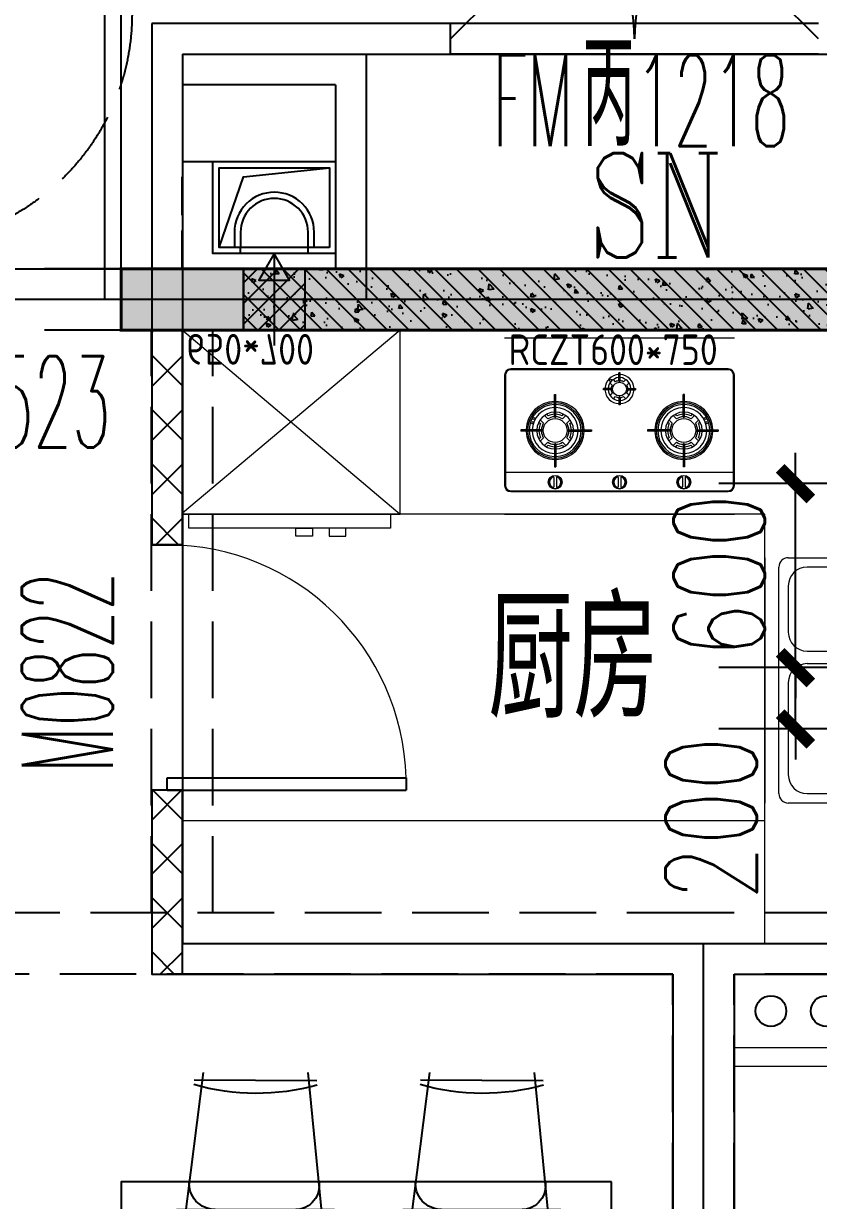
# Model space of a CAD drawing. Header units: millimetres. Extents: x 815519 to 890079, y 147095 to 251022.
# Drawn here: x 860961 to 863554, y 159258 to 163096 of the extents above; entities that cross this region are included whole.
import ezdxf

# ---------------------------------------------------------------- set-up
doc = ezdxf.new("R2010")
doc.units = ezdxf.units.MM
doc.header["$LTSCALE"] = 1000
for name, pattern in [('__DASH', [0.35, 0.25, -0.1]), ('DASH', [0.35, 0.25, -0.1]), ('DOTE', [61.468, 50.8, -5.08, 0.508, -5.08])]:
    doc.linetypes.add(name, pattern=pattern)
doc.layers.get('Defpoints').update_dxf_attribs({"color": 1})
for name, color, linetype in [('DOOR_FIRE', 4, 'Continuous'), ('DOOR_FIRE_TEXT', 7, 'Continuous'), ('FURNITURE', 3, 'Continuous'), ('PUB_DIM', 3, 'Continuous'), ('PUB_HATCH', 8, 'Continuous'), ('PUB_TEXT', 7, 'Continuous'), ('STAIR', 52, 'Continuous'), ('VPIPE-污水', 2, 'DASH'), ('WALL', 2, 'Continuous'), ('WINDOW', 4, 'Continuous'), ('WINDOW_TEXT', 7, 'Continuous'), ('家具', 47, 'Continuous'), ('屋面索引', 6, 'Continuous'), ('总内隔墙', 30, 'Continuous'), ('梁虚线', 134, 'DASH'), ('看线', 163, 'Continuous'), ('砼墙', 3, 'Continuous'), ('面积框', 6, 'Continuous')]:
    doc.layers.add(name, color=color, linetype=linetype)
doc.layers.add('DOTE', color=1, linetype='DOTE', plot=False)
doc.layers.add('厨卫', color=154, linetype='Continuous', lineweight=0)
doc.styles.add('_TCH_DIM_T3', font='SIMPLEX.shx', dxfattribs={"width": 0.7, "bigfont": 'GBCBIG.shx'})
doc.styles.add('_TCH_LABEL', font='COMPLEX', dxfattribs={"bigfont": 'GBCBIG'})
doc.styles.add('_TCH_WINDOW', font='SIMPLEX', dxfattribs={"height": 3.5, "bigfont": 'GBCBIG'})
doc.styles.get("Standard").update_dxf_attribs({"font": 'gbenor.shx', "bigfont": 'gbcbig.shx'})
doc.dimstyles.new('_TCH_ARCH&&100', dxfattribs={"dimtxt": 297.5, "dimasz": 100, "dimexe": 250, "dimexo": 300, "dimgap": 100, "dimtad": 1, "dimdec": 0, "dimzin": 0, "dimdsep": 46, "dimtxsty": '_TCH_DIM_T3', "dimblk": 'ARCHTICK', "dimcen": 0.09, "dimclrt": 7, "dimazin": 2, "dimtfac": 1, "dimtdec": 0, "dimtix": 1, "dimtmove": 2, "dimatfit": 3, "dimfxl": 1, "dimtolj": 1, "dimtzin": 0, "dimarcsym": 0})

# ---------------------------------------------------------------- blocks, each defined once
blk = doc.blocks.new('10#标准层轴网')
at = {"layer": 'DOTE'}
for p, q in [((-328473.1, 354950), (-313473.1, 354950)), ((-328473.1, 354950), (-328473.1, 352050)), ((-327873.1, 354950), (-327873.1, 354150)), ((-303473.1, 354150), (-370833.1, 354150)), ((-328473.1, 352050), (-303473.1, 352050)), ((-326773.1, 342150), (-326773.1, 352050))]:
    blk.add_line(p, q, dxfattribs=at)
blk = doc.blocks.new('$DorLib2D$00000116')
at = {"color": 0}
for p, q in [((-0.5, 0), (-0.1464, 0.3536)), ((0.5, 0), (0.1464, 0.3536))]:
    blk.add_line(p, q, dxfattribs=at)
for centre, start, end in [((-0.5, 0), 0, 45), ((0.5, 0), 135, 180)]:
    blk.add_arc(centre, 0.5, start, end, dxfattribs=at)
blk = doc.blocks.new('10#-2单元-3C左侧楼梯间')
at = {"layer": 'DOOR_FIRE'}
for p, q in [((-199195, 481500, 300), (-200395, 481500, 300)), ((-199195, 481400, 300), (-200395, 481400, 300))]:
    blk.add_line(p, q, dxfattribs=at)
at = {"layer": 'WALL'}
for p, q in [((-201370, 481500), (-201370, 480500)), ((-200670, 481500), (-201370, 481500)), ((-200395, 481500), (-200670, 481500)), ((-200395, 481400), (-200395, 481500)), ((-200670, 481400), (-200670, 480700)), ((-200670, 481400), (-200395, 481400)), ((-201270, 481300), (-201270, 480700)), ((-200770, 481300), (-201270, 481300)), ((-200770, 481300), (-200770, 480700)), ((-200770, 480700), (-201270, 480700)), ((-198920, 480700), (-200670, 480700)), ((-200670, 480500), (-201370, 480500)), ((-198870, 480500), (-200670, 480500))]:
    blk.add_line(p, q, dxfattribs=at)
at = {"layer": 'DOOR_FIRE', "xscale": -1200, "yscale": -1200, "zscale": 100, "rotation": 180}
blk.add_blockref('$DorLib2D$00000116', (-199795, 481450), dxfattribs=at)
at = {"layer": 'DOOR_FIRE_TEXT', "style": '_TCH_WINDOW'}
for s, height, width, p in [('丙', 337.6, 0.7, (-199965, 481100)), ('FM', 297.5, 0.494118, (-200259, 481100)), ('1218', 297.5, 0.494118, (-199793, 481100))]:
    blk.add_text(s, height=height, dxfattribs=dict(at, width=width)).set_placement(p)
blk = doc.blocks.new('$DorLib2D$00000001')
for p, q in [((0.45, 0.975), (0.5, 0.975)), ((0.45, 0), (0.45, 0.975)), ((0.5, 0), (0.5, 0.975)), ((0.5, 0), (0.45, 0))]:
    blk.add_line(p, q)
at = {"lineweight": 13}
blk.add_arc((0.475, 0), 0.975, 91.4693, 180, dxfattribs=at)
blk = doc.blocks.new('3A户型-平面')
at = {"layer": 'WALL'}
for p, q in [((1068831, -1137021), (1068631, -1137021)), ((1068631, -1137021), (1068631, -1137221)), ((1068831, -1137021), (1071531, -1137021)), ((1068631, -1137221), (1068731, -1137221)), ((1068731, -1137221), (1068731, -1137921)), ((1068831, -1137921), (1068831, -1137221)), ((1068831, -1137221), (1071331, -1137221)), ((1068731, -1137921), (1068831, -1137921)), ((1068831, -1138721), (1068731, -1138721)), ((1068731, -1138721), (1068731, -1139321)), ((1068831, -1139221), (1068831, -1138721)), ((1068831, -1139221), (1070531, -1139221)), ((1070531, -1139221), (1071331, -1139221)), ((1068731, -1139321), (1070431, -1139321)), ((1070431, -1139321), (1070431, -1141121)), ((1070631, -1139321), (1070631, -1141021)), ((1070631, -1139321), (1071431, -1139321))]:
    blk.add_line(p, q, dxfattribs=at)
at = {"layer": 'WINDOW'}
for p, q in [((1067581, -1137021), (1068631, -1137021)), ((1068831, -1137921), (1068831, -1138721))]:
    blk.add_line(p, q, dxfattribs=at)
ref = blk.add_blockref('$DorLib2D$00000001', (1068106, -1137121), dxfattribs=dict(at, xscale=1050, yscale=1050, zscale=1050))
ref.add_attrib('A', 'FDM10523', (1067570.5, -1137603.4), dxfattribs={"layer": 'WINDOW_TEXT', "height": 297.5, "style": '_TCH_WINDOW', "width": 0.494118})
ref = blk.add_blockref('$DorLib2D$00000001', (1068781, -1138321), dxfattribs=dict(at, xscale=800, yscale=800, zscale=800, rotation=270))
ref.add_attrib('A', 'M0822', (1068604.7, -1138664), dxfattribs={"layer": 'WINDOW_TEXT', "height": 297.5, "rotation": 90, "style": '_TCH_WINDOW', "width": 0.494118})
blk = doc.blocks.new('10#楼-房间功能')
at = {"layer": 'PUB_TEXT', "style": '_TCH_LABEL', "width": 0.705882}
blk.add_text('SN', height=340, dxfattribs=at).set_placement((-327148.7, 414298.7))
at = {"layer": 'PUB_TEXT', "style": '_TCH_LABEL'}
blk.add_text('厨房', height=385.82, dxfattribs=at).set_placement((-327475.6, 412796.9))
blk = doc.blocks.new('2016062716132468')
at = {"layer": '家具'}
for p, q in [((-1078.9, 1025), (-1031.2, 1514.4)), ((-688.4, 1514.4), (-626.9, 1025)), ((-340.5, 1025), (-292.8, 1514.4)), ((50, 1514.4), (111.5, 1025)), ((-1059.4, 1487.2), (-659.7, 1489.1)), ((-321, 1487.2), (78.7, 1489.1)), ((-591.5, 1039.1), (-1134.3, 1039.1)), ((-601.8, 1067.2), (-1116.9, 1067.2)), ((146.9, 1039.1), (-395.9, 1039.1)), ((136.6, 1067.2), (-378.6, 1067.2)), ((-591.5, 475.3), (-1134.3, 475.3)), ((-1078.9, 489.4), (-1031.2, 0)), ((-688.4, 0), (-626.9, 489.4)), ((146.9, 475.3), (-395.9, 475.3)), ((-340.5, 489.4), (-292.8, 0)), ((50, 0), (111.5, 489.4)), ((-601.8, 447.2), (-1116.9, 447.2)), ((136.6, 447.2), (-378.6, 447.2)), ((-1059.4, 27.2), (-659.7, 25.3)), ((-321, 27.2), (78.7, 25.3))]:
    blk.add_line(p, q, dxfattribs=at)
blk.add_lwpolyline([(-1282.5, 1157.2), (317.5, 1157.2), (317.5, 357.2), (-1282.5, 357.2)], close=True, dxfattribs=at)
for centre, radius, start, end in [((-862.9, 2194.8), 748.8, 254.6721, 285.8904), ((-124.5, 2194.8), 748.8, 254.6721, 285.8904), ((-989.4, 1144.9), 77.7, 168.8467, 268.8205), ((-727.8, 1151.6), 84.4, 270, 5.7106), ((-251.1, 1144.9), 77.7, 168.8467, 268.8205), ((10.6, 1151.6), 84.4, 270, 5.7106), ((-989.4, 369.5), 77.7, 91.1795, 191.1533), ((-727.8, 362.8), 84.4, 354.2894, 90), ((-251.1, 369.5), 77.7, 91.1795, 191.1533), ((10.6, 362.8), 84.4, 354.2894, 90), ((-862.9, -680.4), 748.8, 74.1096, 105.3279), ((-124.5, -680.4), 748.8, 74.1096, 105.3279)]:
    blk.add_arc(centre, radius, start, end, dxfattribs=at)
blk = doc.blocks.new('3A-左户家具')
at = {"layer": '家具', "extrusion": (0, 0, -1), "zscale": -1}
blk.add_blockref('2016062716132468', (512011, 386665.5), dxfattribs=at)
blk = doc.blocks.new('10#-剪力墙-初')
at = {"layer": 'PUB_HATCH'}
blk.add_hatch(color=256, dxfattribs=at).paths.add_polyline_path([(673812.9, -141800.9), (673812.9, -141600.9), (669612.9, -141600.9), (669612.9, -140800.9), (669412.9, -140800.9), (669412.9, -141800.9)])
at = {"layer": '砼墙', "color": 5, "ltscale": 1, "const_width": 10}
blk.add_lwpolyline([(673812.9, -141800.9), (673812.9, -141800.9), (673812.9, -141800.9), (673812.9, -141800.9), (669412.9, -141800.9), (669412.9, -140800.9), (669612.9, -140800.9), (669612.9, -141600.9), (672912.9, -141600.9), (672912.9, -141600.9), (673812.9, -141600.9), (673812.9, -141800.9)], dxfattribs=at)
blk = doc.blocks.new('LHXCP600-800')
at = {"layer": '厨卫'}
for p, q in [((58199.7, 14751.7), (58999.7, 14751.7)), ((58199.7, 14701.7), (58999.7, 14701.7)), ((58230.4, 14647.6), (58969, 14647.6)), ((58199.7, 14228.3), (58199.7, 14616.9)), ((58629.2, 14599.2), (58614.9, 14591)), ((58658.6, 14588.7), (58697.4, 14485.1)), ((58999.7, 14616.9), (58999.7, 14228.3)), ((58443.1, 14565.8), (58291.7, 14565.8)), ((58679.7, 14474.8), (58609.4, 14560.2)), ((58907.6, 14565.8), (58667.2, 14565.8)), ((58230.4, 14504.4), (58230.4, 14289.6)), ((58504.5, 14289.6), (58504.5, 14504.4)), ((58545.4, 14504.4), (58545.4, 14289.6)), ((58697.4, 14485.1), (58679.7, 14474.8)), ((58969, 14289.6), (58969, 14504.4)), ((58291.7, 14228.3), (58443.1, 14228.3)), ((58606.7, 14228.3), (58907.6, 14228.3)), ((58969, 14197.6), (58230.4, 14197.6)), ((58199.7, 14151.7), (58999.7, 14151.7))]:
    blk.add_line(p, q, dxfattribs=at)
for centre, radius in [((58565.8, 14596.5), 20.5), ((58688.5, 14596.5), 20.5), ((58417.5, 14397), 25.6), ((58739.7, 14397), 25.6)]:
    blk.add_circle(centre, radius, dxfattribs=at)
for centre, radius, start, end in [((58230.4, 14616.9), 30.7, 90, 180), ((58969, 14616.9), 30.7, 0, 90), ((58625.2, 14573.2), 20.5, 120, 219.4623), ((58639.4, 14581.5), 20.5, 20.5377, 120), ((58291.7, 14504.4), 61.4, 90, 180), ((58443.1, 14504.4), 61.4, 0, 90), ((58606.7, 14504.4), 61.4, 90, 180), ((58907.6, 14504.4), 61.4, 0, 90), ((58291.7, 14289.6), 61.4, 180, 270), ((58443.1, 14289.6), 61.4, 270, 0), ((58606.7, 14289.6), 61.4, 180, 270), ((58907.6, 14289.6), 61.4, 270, 0), ((58230.4, 14228.3), 30.7, 180, 270), ((58969, 14228.3), 30.7, 270, 0)]:
    blk.add_arc(centre, radius, start, end, dxfattribs=at)
blk.add_text('RCXP600*800', height=100, dxfattribs=at).set_placement((58230.4, 14647.6))
blk = doc.blocks.new('bxx')
for p, q in [((0, 0), (710, -596.4)), ((710, 0), (0, -600))]:
    blk.add_line(p, q)
for points in [[(0, 0), (710, 0), (710, -600), (0, -600)], [(689.2, -600), (31.2, -600), (31.2, -645.8), (689.2, -645.8)], [(176.8, -645.8), (231.1, -645.8), (231.1, -671.4), (176.8, -671.4)], [(339.7, -645.8), (285.4, -645.8), (285.4, -671.4), (339.7, -671.4)]]:
    blk.add_lwpolyline(points, close=True)
at = {"layer": 'Defpoints', "color": 0}
blk.add_text('650*700', height=100, rotation=180, dxfattribs=at).set_placement((697, -12.1))
blk = doc.blocks.new('LHCJ600-750')
at = {"layer": '厨卫'}
for p, q in [((59978.2, 14751.7), (60728.2, 14751.7)), ((59978.2, 14726.7), (60728.2, 14726.7)), ((60708.2, 14625.4), (59998.2, 14625.4)), ((60708.2, 14622.4), (59998.2, 14622.4)), ((59978.2, 14605.4), (59978.2, 14245.5)), ((59981.2, 14605.4), (59981.2, 14245.5)), ((60340.4, 14584), (60333.1, 14591.3)), ((60355.7, 14613.2), (60350.7, 14613.2)), ((60350.7, 14587.2), (60350.7, 14613.2)), ((60355.7, 14587.2), (60355.7, 14613.2)), ((60366.1, 14584), (60373.4, 14591.3)), ((60725.2, 14245.5), (60725.2, 14605.4)), ((60728.2, 14245.5), (60728.2, 14605.4)), ((60300.5, 14557.3), (60300.5, 14562.3)), ((60325.9, 14562.3), (60300.5, 14562.3)), ((60325.9, 14557.3), (60300.5, 14557.3)), ((60329.1, 14572.7), (60321.8, 14580)), ((60321.8, 14539.7), (60329.1, 14547)), ((60377.4, 14572.7), (60384.7, 14580)), ((60384.7, 14539.7), (60377.4, 14547)), ((60380.6, 14562.3), (60405.3, 14562.3)), ((60380.6, 14557.3), (60405.3, 14557.3)), ((60405.3, 14562.3), (60405.3, 14557.3)), ((60140.8, 14542.5), (60145.8, 14542.5)), ((60140.8, 14469.7), (60140.8, 14542.5)), ((60145.8, 14469.7), (60145.8, 14542.5)), ((60333.1, 14528.4), (60340.4, 14535.7)), ((60350.7, 14532.5), (60350.7, 14508.1)), ((60355.7, 14508.1), (60350.7, 14508.1)), ((60355.7, 14532.5), (60355.7, 14508.1)), ((60373.4, 14528.4), (60366.1, 14535.7)), ((60560.6, 14469.7), (60560.6, 14542.5)), ((60565.6, 14542.5), (60560.6, 14542.5)), ((60565.6, 14469.7), (60565.6, 14542.5)), ((60108.5, 14473.7), (60119.3, 14462.8)), ((60115.6, 14477.9), (60120.8, 14472.7)), ((60165.8, 14472.7), (60171, 14477.9)), ((60167.2, 14462.8), (60178.1, 14473.7)), ((60539.2, 14462.8), (60528.4, 14473.7)), ((60540.6, 14472.7), (60535.4, 14477.9)), ((60590.9, 14477.9), (60585.7, 14472.7)), ((60597.9, 14473.7), (60587.1, 14462.8)), ((60090.1, 14452.5), (60095.3, 14447.3)), ((60094.4, 14459.5), (60105.2, 14448.7)), ((60181.4, 14448.7), (60192.2, 14459.5)), ((60191.3, 14447.3), (60196.5, 14452.5)), ((60515.2, 14447.3), (60509.9, 14452.5)), ((60525, 14448.7), (60514.2, 14459.5)), ((60612, 14459.5), (60601.2, 14448.7)), ((60616.3, 14452.5), (60611.1, 14447.3)), ((60031.4, 14427.2), (60031.4, 14422.2)), ((60103.4, 14427.2), (60031.4, 14427.2)), ((60103.4, 14422.2), (60031.4, 14422.2)), ((60090.1, 14397), (60095.3, 14402.2)), ((60094.4, 14390), (60105.2, 14400.8)), ((60181.4, 14400.8), (60192.2, 14390)), ((60188.2, 14427.2), (60262.2, 14427.2)), ((60188.2, 14422.2), (60262.2, 14422.2)), ((60191.3, 14402.2), (60196.5, 14397)), ((60262.2, 14427.2), (60262.2, 14422.2)), ((60444.2, 14427.2), (60444.2, 14422.2)), ((60518.2, 14427.2), (60444.2, 14427.2)), ((60518.2, 14422.2), (60444.2, 14422.2)), ((60515.2, 14402.2), (60509.9, 14397)), ((60525, 14400.8), (60514.2, 14390)), ((60612, 14390), (60601.2, 14400.8)), ((60603.1, 14427.2), (60675, 14427.2)), ((60603.1, 14422.2), (60675, 14422.2)), ((60616.3, 14397), (60611.1, 14402.2)), ((60675, 14427.2), (60675, 14422.2)), ((60108.5, 14375.8), (60119.3, 14386.7)), ((60115.6, 14371.5), (60120.8, 14376.8)), ((60140.8, 14379.8), (60140.8, 14306.3)), ((60145.8, 14379.8), (60145.8, 14306.3)), ((60165.8, 14376.8), (60171, 14371.5)), ((60167.2, 14386.7), (60178.1, 14375.8)), ((60539.2, 14386.7), (60528.4, 14375.8)), ((60540.6, 14376.8), (60535.4, 14371.5)), ((60560.6, 14379.8), (60560.6, 14306.3)), ((60565.6, 14379.8), (60565.6, 14306.3)), ((60590.9, 14371.5), (60585.7, 14376.8)), ((60597.9, 14375.8), (60587.1, 14386.7)), ((59978.2, 14289.1), (60728.2, 14289.1)), ((60140.8, 14306.3), (60145.8, 14306.3)), ((60565.6, 14306.3), (60560.6, 14306.3)), ((60139.3, 14271.5), (60139.3, 14240.7)), ((60147.3, 14271.5), (60147.3, 14240.7)), ((60349.2, 14271.5), (60349.2, 14240.7)), ((60357.2, 14271.5), (60357.2, 14240.7)), ((60559.1, 14271.5), (60559.1, 14240.7)), ((60567.1, 14271.5), (60567.1, 14240.7)), ((59998.2, 14228.5), (60708.2, 14228.5)), ((59998.2, 14225.5), (60708.2, 14225.5)), ((59978.2, 14151.7), (60728.2, 14151.7))]:
    blk.add_line(p, q, dxfattribs=at)
for centre, radius in [((60324.1, 14588.8), 3.73), ((60353.2, 14559.8), 22.4), ((60067.4, 14450.8), 3.73), ((60072.9, 14464), 3.73), ((60143.3, 14424.7), 39), ((60563.1, 14424.7), 39), ((60633.5, 14464), 3.73), ((60639.1, 14450.8), 3.73), ((60143.3, 14256.1), 22.5), ((60143.3, 14256.1), 21.5), ((60353.2, 14256.1), 22.5), ((60353.2, 14256.1), 21.5), ((60563.1, 14256.1), 22.5), ((60563.1, 14256.1), 21.5)]:
    blk.add_circle(centre, radius, dxfattribs=at)
for centre, radius, start, end in [((59998.2, 14605.4), 20, 90, 180), ((59998.2, 14605.4), 17, 90, 180), ((60708.2, 14605.4), 20, 0, 90), ((60708.2, 14605.4), 17, 0, 90), ((60353.2, 14559.8), 47.4, 93.0255, 176.9745), ((60353.2, 14559.8), 37.4, 93.8363, 176.1637), ((60353.2, 14559.8), 27.4, 95.203, 118.0021), ((60353.2, 14587.5), 2.52, 187.9505, 352.0495), ((60353.2, 14559.8), 47.4, 3.0255, 86.9745), ((60353.2, 14559.8), 37.4, 3.8363, 86.1637), ((60353.2, 14559.8), 27.4, 61.9979, 84.797), ((60353.2, 14559.8), 47.4, 183.0255, 266.9745), ((60353.2, 14559.8), 37.4, 183.8363, 266.1637), ((60325.1, 14559.8), 2.62, 287.6318, 72.3682), ((60353.2, 14559.8), 27.4, 151.9979, 174.8384), ((60353.2, 14559.8), 27.4, 185.1616, 208.0021), ((60353.2, 14559.8), 37.4, 273.8363, 356.1637), ((60353.2, 14559.8), 47.4, 273.0255, 356.9745), ((60353.2, 14559.8), 27.4, 5.206, 28.0021), ((60353.2, 14559.8), 27.4, 331.9979, 354.794), ((60380.9, 14559.8), 2.52, 97.2236, 262.7764), ((60143.3, 14424.7), 95, 91.5918, 178.4082), ((60143.3, 14424.7), 90, 91.5918, 178.4082), ((60143.3, 14424.7), 85, 91.6854, 178.3146), ((60143.3, 14424.7), 90, 1.5918, 88.4082), ((60143.3, 14424.7), 85, 1.6854, 88.3146), ((60143.3, 14424.7), 95, 1.5918, 88.4082), ((60353.2, 14559.8), 27.4, 241.9979, 264.7569), ((60353.2, 14532.5), 2.5, 358.3317, 181.6683), ((60353.2, 14559.8), 27.4, 275.2431, 298.0021), ((60563.1, 14424.7), 95, 91.5918, 178.4082), ((60563.1, 14424.7), 90, 91.5918, 178.4082), ((60563.1, 14424.7), 85, 91.6854, 178.3146), ((60563.1, 14424.7), 90, 1.5918, 88.4082), ((60563.1, 14424.7), 85, 1.6854, 88.3146), ((60563.1, 14424.7), 95, 1.5918, 88.4082), ((60143.3, 14424.7), 75, 91.9102, 178.0898), ((60143.3, 14424.7), 60, 92.388, 177.612), ((60143.3, 14424.7), 45, 93.1847, 122.1604), ((60143.3, 14424.7), 53, 92.7036, 115.1461), ((60143.3, 14470), 2.52, 186.7354, 353.2646), ((60143.3, 14424.7), 75, 1.9102, 88.0898), ((60143.3, 14424.7), 60, 2.388, 87.612), ((60143.3, 14424.7), 53, 64.8539, 87.2964), ((60143.3, 14424.7), 45, 57.8396, 86.8153), ((60563.1, 14424.7), 75, 91.9102, 178.0898), ((60563.1, 14424.7), 60, 92.388, 177.612), ((60563.1, 14424.7), 45, 93.1847, 122.1604), ((60563.1, 14424.7), 53, 92.7036, 115.1461), ((60563.1, 14470), 2.52, 186.7354, 353.2646), ((60563.1, 14424.7), 75, 1.9102, 88.0898), ((60563.1, 14424.7), 60, 2.388, 87.612), ((60563.1, 14424.7), 53, 64.8539, 87.2964), ((60563.1, 14424.7), 45, 57.8396, 86.8153), ((60143.3, 14424.7), 53, 154.8539, 177.2964), ((60143.3, 14424.7), 45, 147.8396, 176.8153), ((60143.3, 14424.7), 45, 3.1847, 32.1604), ((60143.3, 14424.7), 53, 2.7036, 25.1461), ((60563.1, 14424.7), 53, 154.8539, 177.2964), ((60563.1, 14424.7), 45, 147.8396, 176.8153), ((60563.1, 14424.7), 45, 3.1847, 32.1604), ((60563.1, 14424.7), 53, 2.7036, 25.1461), ((60143.3, 14424.7), 95, 181.5918, 268.4082), ((60143.3, 14424.7), 90, 181.5918, 268.4082), ((60143.3, 14424.7), 85, 181.6854, 268.3146), ((60143.3, 14424.7), 75, 181.9102, 268.0898), ((60143.3, 14424.7), 60, 182.388, 267.612), ((60143.3, 14424.7), 53, 182.7036, 205.1461), ((60097.5, 14424.7), 2.64, 288.751, 71.249), ((60143.3, 14424.7), 45, 183.1847, 212.1604), ((60143.3, 14424.7), 90, 271.5918, 358.4082), ((60143.3, 14424.7), 75, 271.9102, 358.0898), ((60143.3, 14424.7), 60, 272.388, 357.612), ((60143.3, 14424.7), 85, 271.6854, 358.3146), ((60143.3, 14424.7), 95, 271.5918, 358.4082), ((60143.3, 14424.7), 45, 327.8396, 356.8153), ((60189.2, 14424.7), 2.67, 110.5507, 249.4493), ((60143.3, 14424.7), 53, 334.8539, 357.2964), ((60563.1, 14424.7), 95, 181.5918, 268.4082), ((60563.1, 14424.7), 90, 181.5918, 268.4082), ((60563.1, 14424.7), 85, 181.6854, 268.3146), ((60563.1, 14424.7), 75, 181.9102, 268.0898), ((60563.1, 14424.7), 60, 182.388, 267.612), ((60563.1, 14424.7), 53, 182.7036, 205.1461), ((60517.3, 14424.7), 2.67, 290.5507, 69.4493), ((60563.1, 14424.7), 45, 183.1847, 212.1604), ((60563.1, 14424.7), 60, 272.388, 357.612), ((60563.1, 14424.7), 75, 271.9102, 358.0898), ((60563.1, 14424.7), 90, 271.5918, 358.4082), ((60563.1, 14424.7), 85, 271.6854, 358.3146), ((60563.1, 14424.7), 95, 271.5918, 358.4082), ((60563.1, 14424.7), 45, 327.8396, 356.8153), ((60608.9, 14424.7), 2.64, 108.751, 251.249), ((60563.1, 14424.7), 53, 334.8539, 357.2964), ((60143.3, 14424.7), 45, 237.8396, 266.8153), ((60143.3, 14424.7), 53, 244.8539, 267.2964), ((60143.3, 14378.8), 2.69, 21.7885, 158.2115), ((60143.3, 14424.7), 45, 273.1847, 302.1604), ((60143.3, 14424.7), 53, 272.7036, 295.1461), ((60563.1, 14424.7), 45, 237.8396, 266.8153), ((60563.1, 14424.7), 53, 244.8539, 267.2964), ((60563.1, 14378.8), 2.69, 21.7885, 158.2115), ((60563.1, 14424.7), 45, 273.1847, 302.1604), ((60563.1, 14424.7), 53, 272.7036, 295.1461), ((59998.2, 14245.5), 20, 180, 270), ((59998.2, 14245.5), 17, 180, 270), ((60143.3, 14256.1), 18.5, 111.3237, 248.6763), ((60137.3, 14271.5), 2, 0, 111.3237), ((60137.3, 14240.7), 2, 248.6763, 0), ((60149.3, 14271.5), 2, 68.6763, 180), ((60149.3, 14240.7), 2, 180, 291.3237), ((60143.3, 14256.1), 18.5, 291.3237, 68.6763), ((60353.2, 14256.1), 18.5, 111.3237, 248.6763), ((60347.2, 14271.5), 2, 0, 111.3237), ((60347.2, 14240.7), 2, 248.6763, 0), ((60359.2, 14271.5), 2, 68.6763, 180), ((60359.2, 14240.7), 2, 180, 291.3237), ((60353.2, 14256.1), 18.5, 291.3237, 68.6763), ((60563.1, 14256.1), 18.5, 111.3237, 248.6763), ((60557.1, 14271.5), 2, 0, 111.3237), ((60557.1, 14240.7), 2, 248.6763, 0), ((60569.1, 14271.5), 2, 68.6763, 180), ((60569.1, 14240.7), 2, 180, 291.3237), ((60563.1, 14256.1), 18.5, 291.3237, 68.6763), ((60708.2, 14245.5), 20, 270, 0), ((60708.2, 14245.5), 17, 270, 0)]:
    blk.add_arc(centre, radius, start, end, dxfattribs=at)
blk.add_text('RCZT600*750', height=100, dxfattribs=at).set_placement((59991.4, 14638.4))
blk = doc.blocks.new('3A-左户厨卫')
at = {"layer": 'VPIPE-污水', "linetype": 'Continuous'}
for centre in [(-463536.5, 435930), (-463356.5, 435930)]:
    blk.add_circle(centre, 50, dxfattribs=at)
at = {"layer": '厨卫'}
blk.add_line((-463556.5, 436550), (-465456.6, 436550), dxfattribs=at)
for points in [[(-463556.5, 436150), (-463556.5, 437550), (-465456.6, 437550)], [(-462816.5, 436049.9), (-462816.5, 435809.9), (-463656.5, 435809.9), (-463656.5, 435749.9), (-462756.5, 435749.9), (-462756.5, 436049.9), (-462816.5, 436049.9)]]:
    blk.add_lwpolyline(points, dxfattribs=at)
at = {"layer": '厨卫', "xscale": -1}
blk.add_blockref('bxx', (-464746.6, 438150), dxfattribs=at)
at = {"layer": '厨卫'}
blk.add_blockref('LHCJ600-750', (-524383.8, 423398.3), dxfattribs=at)
at = {"layer": '厨卫', "extrusion": (0, 0, -1), "xscale": -1, "zscale": -1, "rotation": 90}
blk.add_blockref('LHXCP600-800', (477708.2, 495608.1), dxfattribs=at)
blk = doc.blocks.new('排气道-01')
at = {"layer": 'PUB_HATCH'}
h = blk.add_hatch(dxfattribs=at)
h.set_pattern_fill('ANSI31', color=256, scale=30, style=0)
h.set_pattern_definition([(45, (-1147660.227, -1236477.326), (-33.6759605, 33.6759605), [])])
h.paths.add_polyline_path([(1069031, -1123333), (1069231, -1123333), (1069231, -1123533), (1069031, -1123533)])
at = {"layer": 'DOTE'}
blk.add_line((1069131, -1123283), (1069131, -1123583), dxfattribs=at)
blk.add_lwpolyline([(1069031, -1123333), (1069231, -1123333), (1069231, -1123533), (1069031, -1123533)], close=True, dxfattribs=at)
at = {"layer": 'FURNITURE', "color": 1, "linetype": 'DASH', "ltscale": 0.5}
blk.add_lwpolyline([(1068831, -1123333), (1068831, -1122983), (1069331, -1122983), (1069331, -1123333)], close=True, dxfattribs=at)
at = {"layer": 'FURNITURE', "color": 3}
for points in [[(1069331, -1123283), (1068931, -1123283), (1068931, -1122983), (1069331, -1122983)], [(1069311, -1123263), (1068951, -1123263), (1068951, -1123003), (1069311, -1123003)]]:
    blk.add_lwpolyline(points, close=True, dxfattribs=at)
at = {"layer": 'FURNITURE', "color": 13}
blk.add_lwpolyline([(1068951, -1123263), (1069031, -1123033), (1069311, -1123003)], dxfattribs=at)
at = {"layer": 'FURNITURE', "color": 3}
for points in [[(1069261, -1123263), (1069261, -1123213, 0.414214), (1069131, -1123083, 0.414214), (1069001, -1123213), (1069001, -1123263)], [(1069241, -1123263), (1069241, -1123213, 0.414214), (1069131, -1123103, 0.414214), (1069021, -1123213), (1069021, -1123263)]]:
    blk.add_lwpolyline(points, format="xyb", dxfattribs=at)
for points in [[(1069021, -1123283), (1069021, -1123263)], [(1069131, -1123283), (1069081, -1123369.9), (1069181, -1123369.9), (1069131, -1123283)], [(1069241, -1123283), (1069241, -1123263)]]:
    blk.add_lwpolyline(points, dxfattribs=at)
blk = doc.blocks.new('10#-排气道')
blk.add_blockref('排气道-01', (-1386397.7, 1532539.6))
blk = doc.blocks.new('3-Ba户型-右')
at = {"layer": 'STAIR', "color": 8, "linetype": '__DASH'}
blk.add_circle((-680343.3, 352731.8), 750, dxfattribs=at)
blk = doc.blocks.new('_ArchTick')
at = {"color": 0, "linetype": 'ByBlock', "const_width": 0.4}
blk.add_lwpolyline([(-0.5, -0.5), (0.5, 0.5)], dxfattribs=at)
blk = doc.blocks.new('*D924')
at = {"layer": 'Defpoints', "color": 0, "transparency": 16777216}
for p in [(-199270, 544400), (-198570, 544400), (-198570, 543800)]:
    blk.add_point(p, dxfattribs=at)
at = {"layer": 'PUB_DIM', "color": 0, "lineweight": -2, "transparency": 16777216}
for p, q in [((-199270, 544400), (-199270, 544500)), ((-198870, 544400), (-199520, 544400)), ((-199270, 543800), (-199270, 544400)), ((-198870, 543800), (-199520, 543800)), ((-199270, 543800), (-199270, 543700))]:
    blk.add_line(p, q, dxfattribs=at)
at = {"layer": 'PUB_DIM', "color": 0, "lineweight": -2, "transparency": 16777216, "xscale": 100, "yscale": 100, "zscale": 100}
for p, rotation in [((-199270, 544400), 270), ((-199270, 543800), 90)]:
    blk.add_blockref('_ArchTick', p, dxfattribs=dict(at, rotation=rotation))
at = {"layer": 'PUB_DIM', "color": 7, "transparency": 16777216, "insert": (-199518.8, 544100), "char_height": 297.5, "attachment_point": 5, "rotation": 90, "style": '_TCH_DIM_T3'}
blk.add_mtext('\\A1;600', dxfattribs=at)
blk = doc.blocks.new('*D925')
at = {"layer": 'Defpoints', "color": 0, "transparency": 16777216}
for p in [(-199270, 543800), (-198570, 543800), (-198570, 543600)]:
    blk.add_point(p, dxfattribs=at)
at = {"layer": 'PUB_DIM', "color": 0, "lineweight": -2, "transparency": 16777216}
for p, q in [((-199270, 543800), (-199270, 543900)), ((-198870, 543800), (-199520, 543800)), ((-199270, 543600), (-199270, 543800)), ((-198870, 543600), (-199520, 543600)), ((-199270, 543600), (-199270, 543500))]:
    blk.add_line(p, q, dxfattribs=at)
at = {"layer": 'PUB_DIM', "color": 0, "lineweight": -2, "transparency": 16777216, "xscale": 100, "yscale": 100, "zscale": 100}
for p, rotation in [((-199270, 543800), 270), ((-199270, 543600), 90)]:
    blk.add_blockref('_ArchTick', p, dxfattribs=dict(at, rotation=rotation))
at = {"layer": 'PUB_DIM', "color": 7, "transparency": 16777216, "insert": (-199545, 543308.3), "char_height": 297.5, "attachment_point": 5, "rotation": 90, "style": '_TCH_DIM_T3'}
blk.add_mtext('\\A1;200', dxfattribs=at)
blk = doc.blocks.new('10#-ZPS-填充')
at = {"layer": '总内隔墙', "linetype": 'ByBlock'}
h = blk.add_hatch(dxfattribs=at)
h.set_pattern_fill('ANSI37', color=30, scale=1000)
h.set_pattern_definition([(45, (-1714200.95, 1041073.46), (-88.388348, 88.388348), []), (135, (-1714200.95, 1041073.46), (-88.388348, -88.388348), [])])
h.paths.add_polyline_path([(-213130, 1156175), (-211830, 1156175), (-211830, 1156075), (-213130, 1156075)])
h.paths.add_polyline_path([(-213130, 1155275), (-213030, 1155275), (-213030, 1156074.5), (-213130, 1156074.5)])
h.paths.add_polyline_path([(-214530, 1155275), (-213030, 1155275), (-213030, 1155175), (-214530, 1155175)])
h.paths.add_polyline_path([(-213430, 1153775), (-214530, 1153775), (-214530, 1153875), (-213430, 1153875)])
h.paths.add_polyline_path([(-214530, 1159374.5), (-214630, 1159374.5), (-214630, 1156775), (-214530, 1156775)])
h.paths.add_polyline_path([(-216730, 1153975), (-216930, 1153975), (-216930, 1154625), (-216730, 1154625)])
h.paths.add_polyline_path([(-216730, 1149875), (-216930, 1149875), (-216930, 1153775), (-216730, 1153775)])
h.paths.add_polyline_path([(-216730, 1153773.9), (-217379.9, 1153774.9), (-217379.9, 1153975), (-216730, 1153975)])
h.paths.add_polyline_path([(-222830, 1148775), (-223030, 1148775), (-223030, 1145275), (-222830, 1145275)])
h.paths.add_polyline_path([(-224080.2, 1149975), (-224280.2, 1149975), (-224280.2, 1148675), (-224080.2, 1148675)])
h.paths.add_polyline_path([(-224280.2, 1149375), (-226030, 1149375), (-226030, 1149275), (-224280.2, 1149275)])
h.paths.add_polyline_path([(-226230, 1150625), (-226030, 1150625), (-226030, 1148775), (-226230, 1148775)])
h.paths.add_polyline_path([(-227979.8, 1149375), (-226230, 1149375), (-226230, 1149275), (-227979.8, 1149275)])
h.paths.add_polyline_path([(-227979.8, 1148675), (-228180, 1148675), (-228180, 1149975), (-227979.8, 1149975)])
h.paths.add_polyline_path([(-229230, 1145275), (-229430, 1145275), (-229430, 1148775), (-229230, 1148775)])
h.paths.add_polyline_path([(-235530, 1153775), (-235330, 1153775), (-235330, 1149875), (-235530, 1149875)])
h.paths.add_polyline_path([(-235530, 1153975), (-234880, 1153975), (-234880, 1153775), (-235530, 1153775)])
h.paths.add_polyline_path([(-235530, 1153975), (-235330, 1153975), (-235330, 1154925), (-235530, 1154925)])
h.paths.add_polyline_path([(-239030, 1153675), (-239230, 1153675), (-239230, 1153575), (-239030, 1153575)])
h.paths.add_polyline_path([(-241830, 1156075), (-239230, 1156075), (-239230, 1156175), (-241830, 1156175)])
h.paths.add_polyline_path([(-214530, 1154175), (-214630, 1154175), (-214630, 1153775), (-214530, 1153775)])
h.paths.add_polyline_path([(-214730, 1156775), (-214730, 1156675), (-214530, 1156675), (-214530, 1156775)])
h.paths.add_polyline_path([(-215630, 1156675), (-215630, 1156775), (-216730, 1156775), (-216730, 1156675)])
h.paths.add_polyline_path([(-214630, 1156275), (-214530, 1156275), (-214530, 1156675), (-214630, 1156675)])
h.paths.add_polyline_path([(-214530, 1155375), (-214630, 1155375), (-214630, 1155075), (-214530, 1155075)])
h.paths.add_polyline_path([(-223130, 1149975), (-223130, 1149875), (-223030, 1149875), (-223030, 1149975)])
h.paths.add_polyline_path([(-224030, 1149875), (-224030, 1149975), (-224080.2, 1149975), (-224080.2, 1149875)])
h.paths.add_polyline_path([(-221830, 1148775), (-221830, 1148675), (-220430, 1148675), (-220430, 1148775)])
h.paths.add_polyline_path([(-222730, 1148675), (-222730, 1148775), (-222830, 1148775), (-222830, 1148675)])
h.paths.add_polyline_path([(-224030, 1148675), (-224030, 1148775), (-224080.2, 1148775), (-224080.2, 1148675)])
h.paths.add_polyline_path([(-223130, 1148775), (-223130, 1148675), (-223030, 1148675), (-223030, 1148775)])
h.paths.add_polyline_path([(-229130, 1149875), (-229130, 1149975), (-229230, 1149975), (-229230, 1149875)])
h.paths.add_polyline_path([(-228230, 1149975), (-228230, 1149875), (-228179.8, 1149875), (-228179.8, 1149975)])
h.paths.add_polyline_path([(-228230, 1148775), (-228230, 1148675), (-228179.8, 1148675), (-228179.8, 1148775)])
h.paths.add_polyline_path([(-229130, 1148675), (-229130, 1148775), (-229230, 1148775), (-229230, 1148675)])
h.paths.add_polyline_path([(-229530, 1148775), (-229530, 1148675), (-229430, 1148675), (-229430, 1148775)])
h.paths.add_polyline_path([(-230430, 1148675), (-230430, 1148775), (-231830, 1148775), (-231830, 1148675)])
h.paths.add_polyline_path([(-233730, 1153075), (-233630, 1153075), (-233630, 1153777.9), (-233730, 1153777.9)])
h.paths.add_polyline_path([(-233630, 1152275), (-233730, 1152275), (-233730, 1151675), (-233630, 1151675)])
h.paths.add_polyline_path([(-237030, 1156076.4), (-237030, 1156273.6), (-237130, 1156273.6), (-237130, 1156076.4)])
h.paths.add_polyline_path([(-236230, 1156273.6), (-236230, 1156076.4), (-235530, 1156076.4), (-235530, 1156273.6)])
h.paths.add_polyline_path([(-239130, 1157275), (-239030, 1157275), (-239030, 1157375), (-239130, 1157375)])
h.paths.add_polyline_path([(-239030, 1156375), (-239130, 1156375), (-239130, 1156275), (-239030, 1156275)])
h.paths.add_polyline_path([(-239030, 1151775), (-239230, 1151775), (-239230, 1150875), (-239030, 1150875)])
h.paths.add_polyline_path([(-239230, 1152675), (-239030, 1152675), (-239030, 1152975), (-239230, 1152975)])
h.paths.add_polyline_path([(-218630, 1153075), (-218530, 1153075), (-218530, 1153775), (-218630, 1153775)])
h.paths.add_polyline_path([(-218630, 1151675), (-218530, 1151675), (-218530, 1152275), (-218630, 1152275)], flags=16)
at = {"layer": '总内隔墙', "color": 30, "linetype": 'ByBlock'}
for p, q in [((-218630, 1153075), (-218529.8, 1153075)), ((-218630, 1152275), (-218530, 1152275))]:
    blk.add_line(p, q, dxfattribs=at)
for points in [[(-218630, 1153075), (-218630, 1153775), (-218530, 1153775), (-218530, 1153075)], [(-218530, 1152275), (-218530, 1151675), (-218630, 1151675), (-218630, 1152275)]]:
    blk.add_lwpolyline(points, dxfattribs=at)
blk = doc.blocks.new('DAAB')
at = {"layer": '梁虚线', "ltscale": 1}
for p, q in [((236817.7, -671315.6), (238317.7, -671315.6)), ((236517.7, -673415.6), (236517.7, -671515.6)), ((236717.7, -673415.6), (236717.7, -671515.6)), ((236817.7, -671515.6), (238317.7, -671515.6)), ((234117.7, -673415.6), (234917.7, -673415.6)), ((234917.7, -673415.6), (238317.7, -673415.6)), ((234117.7, -673615.6), (234817.7, -673615.6)), ((234817.7, -676515.6), (234817.7, -673615.6)), ((235017.7, -673615.6), (238317.7, -673615.6)), ((235017.7, -676515.6), (235017.7, -673615.6))]:
    blk.add_line(p, q, dxfattribs=at)
for points in [[(232617.7, -671315.6), (235917.7, -671315.6), (235917.7, -671315.6), (236817.7, -671315.6), (236817.7, -671515.6)], [(232417.7, -671515.6), (236817.7, -671515.6), (236817.7, -671515.6), (236817.7, -671515.6), (236817.7, -671515.6)]]:
    blk.add_lwpolyline(points, dxfattribs=at)
blk = doc.blocks.new('10#楼-装配式-标准层')
at = {"layer": 'PUB_HATCH'}
h = blk.add_hatch(dxfattribs=at)
h.set_pattern_fill('钢筋混凝土', color=256, scale=20, style=0)
h.set_pattern_definition([(45, (0, 0), (-35.355339, 35.355339), []), (50, (0, 0), (143.452037, -12.550427), [15, -165]), (355, (0, 0), (-27.750267, 150.438427), [12, -132]), (100.4514, (11.95, -1.05), (115.701876, 137.88791), [12.748038, -140.228422]), (46.1842, (0, 40), (213.44821, -33.103803), [22.5, -247.5]), (96.6356, (17.79, 37.24), (186.93254, 194.823574), [19.12206, -210.3426]), (351.1842, (0, 40), (186.93239, 194.82372), [18, -198]), (21, (20, 30), (119.38141, -80.523778), [15, -165]), (326, (20, 30), (48.663066, 145.03001), [12, -132]), (71.4514, (29.95, 23.29), (168.044526, 64.5061), [12.748038, -140.228422]), (37.5, (0, 0), (2.431971, 66.5787708), [0, -130.4, 0, -134, 0, -132.5]), (7.5, (0, 0), (52.6139075, 78.882342), [0, -76.4, 0, -127.4, 0, -50.5]), (327.5, (-44.6, 0), (106.764487, -4.5109743), [0, -50, 0, -156, 0, -207]), (317.5, (-64.6, 0), (116.637234, 20.020996), [0, -65, 0, -103.6, 0, -147])])
h.paths.add_polyline_path([(189713.5, 545100), (187413.5, 545100), (187413.5, 544900), (189713.5, 544900)])
at = {"layer": 'WALL'}
for p, q in [((189713.5, 545100), (187413.5, 545100)), ((189713.5, 544900), (189713.5, 545100)), ((187413.5, 544900), (189713.5, 544900))]:
    blk.add_line(p, q, dxfattribs=at)
blk = doc.blocks.new('10#尺寸标注-0')
at = {"layer": 'PUB_DIM', "color": 112}
dim = blk.add_aligned_dim(p1=(-198570, 543800), p2=(-198570, 544400), distance=700, dimstyle='_TCH_ARCH&&100', dxfattribs=at)
dim.commit()
dim.dimension.update_dxf_attribs({"geometry": '*D924', "text_midpoint": (-199518.8, 544100)})
dim = blk.add_linear_dim(base=(-199270, 543800), p1=(-198570, 543600), p2=(-198570, 543800), angle=90, dimstyle='_TCH_ARCH&&100', dxfattribs=at)
dim.commit()
dim.dimension.update_dxf_attribs({"geometry": '*D925', "text_midpoint": (-199545, 543308.3), "dimtype": 129})

msp = doc.modelspace()

# ---------------------------------------------------------------- block references
at = {"xscale": -1}
msp.add_blockref('10#-剪力墙-初', (1535092.4, 303896.3), dxfattribs=at)
at = {"xscale": -1, "rotation": 359.9999999999714}
msp.add_blockref('DAAB', (1098097, 833611), dxfattribs=at)
for name, p in [('3A户型-平面', (-207351.6, 1299316.4)), ('3A-左户厨卫', (1326936, -276054.6))]:
    msp.add_blockref(name, p)
at = {"layer": '屋面索引', "xscale": -1}
msp.add_blockref('10#-ZPS-填充', (642849.5, -991679.6), dxfattribs=at)
at = {"layer": '总内隔墙', "color": 0, "xscale": -1}
msp.add_blockref('10#楼-装配式-标准层', (1051393, -382804.6), dxfattribs=at)
at = {"layer": '看线'}
for name, p in [('10#标准层轴网', (1189952.5, -191954.6)), ('10#-2单元-3C左侧楼梯间', (1062749.5, -318404.6)), ('3-Ba户型-右', (1540908.5, -189604.6)), ('10#楼-房间功能', (1189952.5, -251965.6)), ('10#-排气道', (1179046, -246911.2)), ('3A-左户家具', (1373608, -228504.6))]:
    msp.add_blockref(name, p, dxfattribs=at)
at = {"layer": '面积框'}
msp.add_blockref('10#尺寸标注-0', (1062749.5, -382804.6), dxfattribs=at)

doc.saveas('drawing.dxf')
